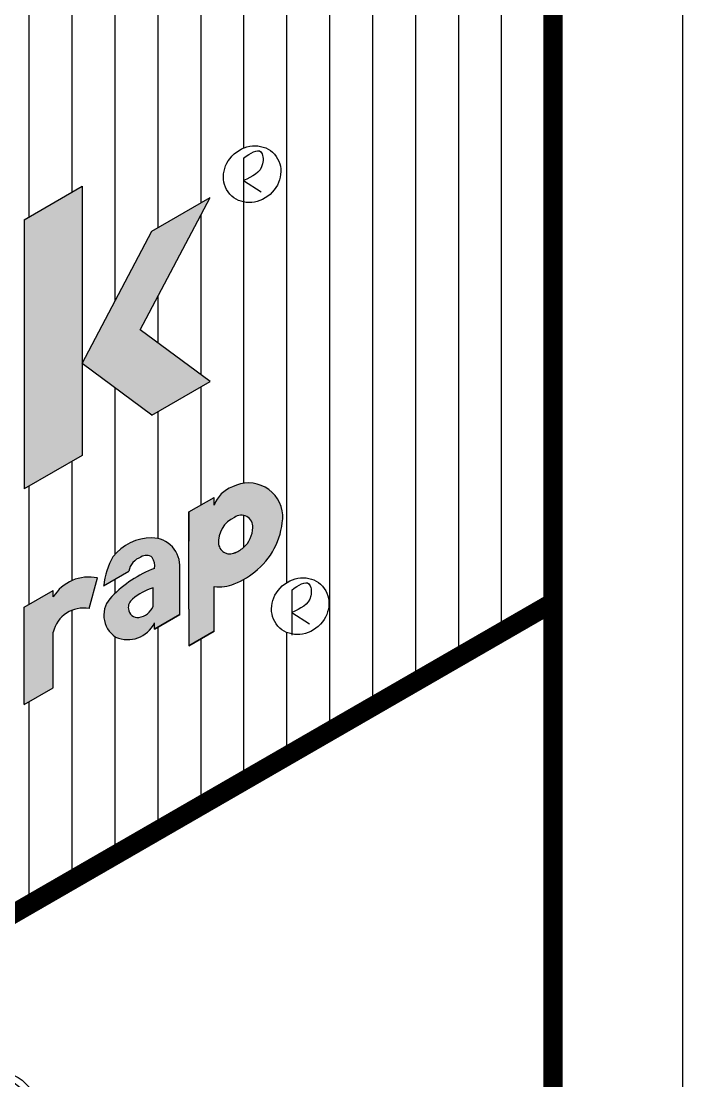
# Model space of a CAD drawing. Extents: x 0 to 51, y 0 to 66.
# Drawn here: x 21.363 to 24.444, y 52.755 to 57.686 of the extents above; entities that cross this region are included whole.
import ezdxf

# ---------------------------------------------------------------- set-up
doc = ezdxf.new("R2010")
doc.units = 0
doc.header["$LTSCALE"] = 1.5
doc.header["$MEASUREMENT"] = 0
doc.linetypes.add('DASHED', pattern=[0.75, 0.5, -0.25])
for name, color, linetype in [('DUPONTLOGO', 242, 'CONTINUOUS'), ('STRUCTURE', 252, 'CONTINUOUS'), ('TEXT', 7, 'CONTINUOUS'), ('TYVEK', 160, 'DASHED')]:
    doc.layers.add(name, color=color, linetype=linetype)

msp = doc.modelspace()

# ---------------------------------------------------------------- hatches: boundary and pattern name
at = {"layer": 'DUPONTLOGO'}
h = msp.add_hatch(color=182, dxfattribs=at)
h.paths.add_polyline_path([(22.24214883322873, 56.86510023855422), (21.97151589454631, 56.70885023855426), (21.64675636812706, 56.09351902220362), (21.97151589454631, 55.85318780585266), (22.2421488332289, 56.00943780585264), (21.91738930680984, 56.24976902220357)])
h.paths.add_polyline_path([(21.64675636812714, 56.5213502385546), (21.64675636812731, 56.91866506404656), (21.37612342944445, 56.76241506404655), (21.37612342944428, 55.50943780585256), (21.64675636812697, 55.6656878058527)])
h = msp.add_hatch(color=182, dxfattribs=at)
h.paths.add_polyline_path([(22.14394497009266, 54.94941271216774), (22.14394497009266, 54.77952871216779), (22.26164405784988, 54.8474823121678), (22.26164405784988, 55.0561597268358, 0.1510529132693857), (22.35468587997283, 55.06777576877822, 0.08923826883145888), (22.46356999799053, 55.13394830806432, 0.2127480191166086), (22.58126908574772, 55.38843696116406, 0.5384264693989396), (22.34625329967511, 55.51923948071125, 0.2200211352466317), (22.26164405784988, 55.43454828166374), (22.26164405784988, 55.47039031216768), (22.14394497009266, 55.40243671216767), (22.14394497009266, 55.26652951216768)])
h.paths.add_polyline_path([(22.28162561013059, 55.25202789176198, -0.3108884899091896), (22.3554276887623, 55.37730571034315, -0.6341536017397044), (22.44116144752155, 55.32958895121257, -0.2127480191125775), (22.39822482030939, 55.23675149056297, -0.1005835782634751), (22.35295021180963, 55.21061218315755, -0.466116901835484)], flags=16)
h = msp.add_hatch(color=182, dxfattribs=at)
h.paths.add_polyline_path([(21.79023531882035, 55.19379933206056, 0.1102468081658543), (21.7474068919179, 55.05986462954199), (21.86374034054023, 55.12702977741985, -0.269000115708438), (21.92060563521576, 55.19203818094522, -0.35318688436833), (21.97336925793601, 55.19032406238931, -0.1905419740582252), (21.98330718386873, 55.13980844304926, 0.1143185812800171), (21.77732693108612, 55.00090530021167, 0.4546119229539555), (21.80263961055027, 54.82021608059792, 0.4058134010112067), (21.98330718386873, 54.88632241107057), (21.98330718386873, 54.85666844304917), (22.10100627162595, 54.92462204304918), (22.10100627162595, 55.16083223272226, 0.379186610570399), (21.97636053539739, 55.28170516438954, 0.2442004430970248)])
h.paths.add_polyline_path([(21.97701423010099, 55.04930858689977, -0.0009435784860128665), (21.97701423010099, 54.9640343186871, -0.2711281288692511), (21.91061211631816, 54.91197558344024, -0.4382804466287078), (21.86243550226845, 54.95117345693467, -0.3038765555789979), (21.88162204527023, 54.99633862314867, -0.1081086455131748)], flags=16)
msp.add_hatch(color=182, dxfattribs=at).paths.add_polyline_path([(21.37597584527393, 54.50602553122425), (21.51188304527395, 54.58449158972907), (21.51188304527395, 54.84253821743668, -0.4035437564934867), (21.68007368491146, 54.95277461070319), (21.71824713704291, 55.09525642638552, 0.3188248953897637), (21.51188304527395, 55.00669867978523), (21.51188304527395, 55.03751558972915), (21.37597584527393, 54.9590495312243)])
at = {"layer": 'STRUCTURE', "linetype": 'CONTINUOUS'}
h = msp.add_hatch(dxfattribs=at)
h.set_pattern_fill('AR-SAND', color=256, scale=0.25, style=0)
h.set_pattern_definition([(37.50000000000001, (103.7793504065138, 3.500000000000014), (-0.01574833952740204, 0.4817059422532897), [0, -0.38, 0, -0.425, 0, -0.40625]), (7.499999999999999, (103.7793504065138, 3.500000000000014), (0.4424441763169318, 0.7055365163074351), [0, -0.205, 0, -0.3425, 0, -0.13125]), (327.5, (103.4718504065138, 3.500000000000014), (0.7785354654378738, 0.001414763384241124), [0, -0.125, 0, -0.45, 0, -0.5875]), (317.5, (103.4718504065138, 3.500000000000014), (0.7515316511430733, 0.2194188912335623), [0, -0.0625, 0, -0.295, 0, -0.3375])])
h.paths.add_polyline_path([(14.47757610358921, 51.54904427125452, -0.02073115222964427), (14.72348288612952, 53.01589328487336, -0.04506024657635373), (15.05331889485797, 54.091243832628, -0.06032015627787331), (15.52267200237836, 54.93395481086281, -0.02256722528568555), (16.72655473108049, 56.45062287961952), (16.45592179239788, 56.60687287961952, 0.02256722528565227), (15.25203906369742, 55.09020481086514, 0.06032015627807897), (14.78268595617516, 54.24749383262763, 0.04506024657631969), (14.45284994744699, 53.1721432848738, 0.02073115222964958), (14.20694316490657, 51.70529427125459, -0.04479910819462923), (14.00939255172474, 50.79708494693288, -0.0209138494887252), (13.81297584843885, 50.25145680140049, -0.05565526587534104), (13.48405104744779, 49.64729452677008, -0.01612494577826756), (12.87029473836022, 48.82638948952726, -0.03370422444087456), (12.36282451923945, 48.27243360529557), (11.33777388602156, 47.29468864628181), (10.8468198664035, 47.02679466678979), (11.11745280508615, 46.87054466678978), (11.60840682470408, 47.13843864628179), (12.63345745792208, 48.11618360529557, 0.03370422444086479), (13.14092767704273, 48.67013948952708, 0.01612494577826873), (13.75468398613035, 49.49104452676995, 0.05565526587535749), (14.08360878712148, 50.09520680140056, 0.02091384948871565), (14.2800254904073, 50.64083494693269, 0.04479910819463601)])
h.paths.add_polyline_path([(23.83910543946423, 60.55705594572972), (23.55390397777052, 60.71304441296461), (16.45592179239788, 56.60687287961952), (16.72655473108048, 56.45062287961952)])
at = {"layer": 'TYVEK', "linetype": 'CONTINUOUS'}
h = msp.add_hatch(dxfattribs=at)
h.set_pattern_fill('_USER', color=23, scale=0.2, angle=90, style=0, pattern_type=0)
h.set_pattern_definition([(90, (42.79999999999998, 3.500000000000014), (-0.2, 1.224606353822377e-17), [])])
h.paths.add_polyline_path([(15.28244877896424, 51.53622390892712, -0.2669366406480506), (11.19627177796821, 46.22164642973721), (11.19627177796822, 36.92071968723344), (15.97944341084719, 39.6822851170563), (15.97944341084719, 43.45547971532748), (15.27794305459883, 43.05046829581088), (15.27794305459883, 43.11654015095466), (13.97762064546364, 42.3657986580071), (13.97762064546363, 42.29972680286338), (12.88263237627201, 41.6675350308861), (12.88263237627202, 41.73360688602986), (12.53057395804197, 41.53034586349426), (12.53057395804197, 42.79472940744879), (12.88263237627201, 42.9979904299844), (12.88263237627202, 44.49562602721156), (12.53057395804197, 44.29236500467597), (12.53057395804197, 45.55674854863052), (16.72498974202049, 47.97839563060373), (16.72498974202049, 47.61305699473584, 0.1290037693331235), (17.70736681524918, 49.68366510849619, -0.1847270097084909), (19.00927133309564, 52.19696834358501), (23.83910543946422, 54.98099059666893), (23.83910543946422, 54.98209827977406), (23.83910543946422, 60.19931351734166), (19.68871682328808, 57.80308553255076, 0.01524367616600851), (18.93316639457735, 57.36528354336131, 0.2219802846438512)])
h.paths.add_polyline_path([(18.18169958880292, 52.86872959777762), (18.3073915425382, 52.94129788110168, 0.3993521555092932), (18.38587155700055, 52.90906510018282, 0.4628738758270098), (18.46049146952883, 53.01907068438528, 0.3831592690512586), (18.33039337205946, 53.03561536995712, -0.3469283405921685), (18.17042159481735, 53.14839408117781, -0.347709804075195), (18.32541168243228, 53.39810455212717, -0.3833598428823153), (18.59835388284418, 53.34104615900976), (18.47694654555352, 53.27095160014336, 0.3053987772463052), (18.35092852116279, 53.29191674135619, 2.302274759758288e-05), (18.35091894208503, 53.29191237141945, 0.4995739648536585), (18.30421266689765, 53.19139160105583, 0.3169971070562109), (18.37163869641156, 53.16414868686372, -0.3848399220598366), (18.60360494619653, 53.08433568824922, -0.3513303134366533), (18.47133591670912, 52.81769851238387, -0.08200931940635665), (18.4055512318172, 52.78542374621653, -0.4325825023771808)], flags=16)
h.paths.add_polyline_path([(18.16590792846245, 53.65601902220467), (18.16590792846244, 54.65601902220461), (17.84114840204331, 54.46851902220466), (17.8411484020433, 54.71851902220467), (18.81542698130084, 55.28101902220467), (18.81542698130085, 55.03101902220465), (18.4906674548817, 54.84351902220464), (18.49066745488159, 53.84351902220467)], flags=16)
h.paths.add_polyline_path([(18.61949231451612, 53.2229793815717), (18.61949231451612, 53.35888658157171), (18.72029734734363, 53.41708639441036), (18.72029734734364, 53.62053647730975), (18.85620454734362, 53.69900253581454), (18.85620454734363, 53.49555245291513), (18.95700958017116, 53.55375226575378), (18.95700958017116, 53.41784506575375), (18.85620454734365, 53.35964525291514), (18.85620454734365, 53.21127153666524, 0.4361565547312338), (18.89480957169496, 53.18781828442659), (18.95700958017116, 53.22372947606392), (18.95700958017116, 53.10331852777988), (18.87792833769457, 53.05766095114822, -0.6348811617643291), (18.72029734734363, 53.15973020226102), (18.72029734734363, 53.28117919441034)], flags=16)
h.paths.add_polyline_path([(18.92368015677393, 53.69918145490733), (19.0458489404226, 54.16405320233123), (18.70717380582771, 54.82418145490721), (18.96943333224684, 54.97559706308273), (19.16099717132372, 54.6022106244891), (19.31093968319304, 55.17276584673159), (19.57319920961216, 55.32418145490722), (19.18593968319302, 53.85059706308287)], flags=16)
edge = h.paths.add_edge_path(flags=16)
edge.add_spline(control_points=[(16.81274323504925, 54.93726902220469), (16.81716020350908, 54.90921753186406), (16.84108215407916, 54.75729288683891), (17.10860473935416, 54.76475049034376), (17.2715220309825, 54.81184856163516), (17.31040332554056, 54.82572879090926)], knot_values=[0, 0, 0, 0, 0.08117017326887306, 0.4396112153314705, 0.5621201664027327, 0.5621201664027327, 0.5621201664027327, 0.5621201664027327], degree=3, periodic=0)
edge.add_line((17.31040332554055, 54.82572879090927), (17.29989939207946, 54.85515729086888))
edge.add_spline(control_points=[(16.84399691099838, 54.93970707741197), (16.85064657092337, 54.8980435408515), (16.85790170204004, 54.86791662704464), (16.89593866777881, 54.82913649733652), (16.92758689219841, 54.81570522772498), (17.04938802683841, 54.79644409678649), (17.15808492652425, 54.81300474979733), (17.26173289979909, 54.842214813521), (17.28111517839363, 54.84845262962426), (17.29989939207946, 54.85515729086887)], knot_values=[0.001174582396085617, 0.001174582396085617, 0.001174582396085617, 0.001174582396085617, 0.06209760817134347, 0.06209760817134347, 0.1241952163426869, 0.1241952163426869, 0.2504807632611225, 0.2504807632611225, 0.2810519083259725, 0.2810519083259725, 0.2810519083259725, 0.2810519083259725], degree=3, periodic=0)
edge.add_spline(control_points=[(17.29989939207946, 54.85515729086887), (17.35871039747084, 54.87614874013574), (17.41165894831365, 54.90171637901431), (17.58105532322347, 54.9890074079559), (17.70366845119074, 55.0552821849047), (17.82638280199311, 55.12106516440038)], knot_values=[0.2810519083259725, 0.2810519083259725, 0.2810519083259725, 0.2810519083259725, 0.3767663101795581, 0.3767663101795581, 0.5821236414411975, 0.5821236414411975, 0.5821236414411975, 0.5821236414411975], degree=3, periodic=0)
edge.add_line((17.82638280199313, 55.1210651644004), (17.84114834552125, 55.09351899190925))
edge.add_spline(control_points=[(17.84114840204333, 55.09351902220467), (17.73097692417251, 55.03446392994402), (17.55106902571816, 54.93802810329475), (17.38447812810042, 54.8521727469208), (17.31040332554056, 54.82572879090926)], knot_values=[0.5621201664027327, 0.5621201664027327, 0.5621201664027327, 0.5621201664027327, 0.9308490263281911, 1.164247282882417, 1.164247282882417, 1.164247282882417, 1.164247282882417], degree=3, periodic=0)
h.paths.add_polyline_path([(16.9973984020433, 54.8378617463157), (16.99739840204331, 55.26849674793116), (17.13894519014633, 55.38860484540696, -0.6390099729073767), (17.21614840204364, 55.35286320039564), (17.21614840204319, 54.9040031781649, -0.3823525855096294), (17.1744188763916, 54.8574114437185)], flags=16)
h.paths.add_polyline_path([(17.02864840204331, 54.87275290979569), (17.02864840204319, 55.25402939120916), (17.15916399807787, 55.36477708206608, -0.6390099729074262), (17.18489840204364, 55.35286320039564), (17.18489840204306, 54.89000876808231)], flags=0)
edge = h.paths.add_edge_path(flags=16)
edge.add_spline(control_points=[(16.81274323504925, 54.93726902220469), (16.81282758470478, 55.00208006528858), (16.81308360584043, 55.19879689537104), (17.09990930062855, 55.4458396400008), (17.43549411708172, 55.70410810604171), (17.69972389065576, 55.86551184472196), (17.83296675322975, 55.9469027337236)], knot_values=[0, 0, 0, 0, 0.188808860317685, 0.5730795050637295, 1.030526813528331, 1.49585261128351, 1.49585261128351, 1.49585261128351, 1.49585261128351], degree=3, periodic=0)
edge.add_spline(control_points=[(17.83296675322975, 55.9469027337236), (17.94267155601425, 56.01220252696882), (18.11617365821058, 56.11547650507613), (18.38256824072445, 56.20408977210363), (18.59367937397501, 56.22411148387046), (18.78125276686862, 56.2182445318379), (18.84894165084624, 56.14658886426857), (18.86955356903741, 56.12476902220469)], knot_values=[0, 0, 0, 0, 0.3825603709704853, 0.6050330240397936, 0.830449910078948, 1.031699540918293, 1.119813565634334, 1.119813565634334, 1.119813565634334, 1.119813565634334], degree=3, periodic=0)
edge.add_spline(control_points=[(18.86955356903741, 56.12476902220469), (18.8824807674873, 56.07726437144314), (18.91289003703422, 55.96551690076426), (18.81812493672641, 55.80953802304752), (18.67667308544151, 55.65415230129383), (18.4712176862988, 55.46328698933905), (18.17443134454754, 55.27910678733457), (17.95162065836341, 55.1550352192391), (17.84114840204333, 55.09351902220467)], knot_values=[0, 0, 0, 0, 0.142813455808722, 0.3359469485555571, 0.5033941970596212, 0.7833770798790906, 1.169237400013739, 1.54868778258763, 1.54868778258763, 1.54868778258763, 1.54868778258763], degree=3, periodic=0)
edge.add_line((17.84114840204331, 55.09351902220467), (17.82638285802371, 55.12106519551395))
edge.add_spline(control_points=[(17.82638280199293, 55.12106516440038), (18.04059567811049, 55.24033880544924), (18.25902544236465, 55.35444840788078), (18.5382265734134, 55.56729492700701), (18.61982029043935, 55.64308348289775), (18.74154747000279, 55.77136227827576), (18.78775122161019, 55.8242334030117), (18.85096707196448, 55.93051276699698), (18.86536389806548, 55.9761788212079), (18.85618586209216, 56.05312768108827), (18.8491760268474, 56.08046062619034), (18.8414563460266, 56.10898981155459)], knot_values=[0.0002505584379334802, 0.0002505584379334802, 0.0002505584379334802, 0.0002505584379334802, 0.3681301305683303, 0.3681301305683303, 0.5353339496185356, 0.5353339496185356, 0.6400473331687101, 0.6400473331687101, 0.7273425474151587, 0.7273425474151587, 0.7705355621334626, 0.7705355621334626, 0.7705355621334626, 0.7705355621334626], degree=3, periodic=0)
edge.add_spline(control_points=[(18.8414563460266, 56.10898981155468), (18.8220521670471, 56.1294010363785), (18.80393532929196, 56.14744906629817), (18.72222050823297, 56.19755509653503), (18.61858734225174, 56.19168873048005), (18.43864046915638, 56.17766230171731), (18.3531213157286, 56.16023154928895), (18.1208960884907, 56.08105951782609), (17.98536226384209, 56.0012463845798), (17.8489505001136, 55.92004975743509)], knot_values=[0, 0, 0, 0, 0.04202121453356389, 0.04202121453356389, 0.1801113886157754, 0.1801113886157754, 0.3182015626979868, 0.3182015626979868, 0.5560477353908875, 0.5560477353908875, 0.5560477353908875, 0.5560477353908875], degree=3, periodic=0)
edge.add_spline(control_points=[(16.84399691100492, 54.93970707737223), (16.8441291217658, 55.01759292418039), (16.84583204278309, 55.08892383380081), (16.89950946743261, 55.21122958654378), (16.94875979349385, 55.26739546563569), (17.09088848412006, 55.39798165038847), (17.18425385686874, 55.46986442570464), (17.36096549641846, 55.60466580316226), (17.44987798146579, 55.66765670140636), (17.64261964207813, 55.79400445244717), (17.74579829332654, 55.85703722900182), (17.8489505001136, 55.92004975743509)], knot_values=[0.001204580648238207, 0.001204580648238207, 0.001204580648238207, 0.001204580648238207, 0.1148556554967574, 0.1148556554967574, 0.2297113109935148, 0.2297113109935148, 0.3984913275604529, 0.3984913275604529, 0.5672713441273911, 0.5672713441273911, 0.7479263056417517, 0.7479263056417517, 0.7479263056417517, 0.7479263056417517], degree=3, periodic=0)
edge.add_spline(control_points=[(17.8489505001136, 55.92004975743509), (17.98536226384209, 56.0012463845798), (18.1208960884907, 56.08105951782609), (18.3531213157286, 56.16023154928895), (18.43864046915638, 56.17766230171731), (18.61858734225174, 56.19168873048005), (18.72222050823297, 56.19755509653503), (18.80393532929196, 56.14744906629817), (18.8220521670471, 56.1294010363785), (18.8414563460266, 56.10898981155468)], knot_values=[0, 0, 0, 0, 0.2378461726929006, 0.2378461726929006, 0.3759363467751121, 0.3759363467751121, 0.5140265208573236, 0.5140265208573236, 0.5560477353908875, 0.5560477353908875, 0.5560477353908875, 0.5560477353908875], degree=3, periodic=0)
edge.add_line((18.84145634602666, 56.10898981155462), (18.86955356903738, 56.12476902220472))
edge.add_spline(control_points=[(18.86955356903741, 56.12476902220469), (18.84894165084624, 56.14658886426857), (18.78125276686862, 56.2182445318379), (18.59367937397501, 56.22411148387046), (18.38256824072445, 56.20408977210363), (18.11617365821058, 56.11547650507613), (17.94267155601425, 56.01220252696882), (17.83296675322975, 55.9469027337236)], knot_values=[0, 0, 0, 0, 0.0881140247160408, 0.2893636555553862, 0.5147805415945406, 0.7372531946638489, 1.119813565634334, 1.119813565634334, 1.119813565634334, 1.119813565634334], degree=3, periodic=0)
h.paths.add_polyline_path([(19.39794336979421, 53.63032525368968, -0.2576403943727378), (19.55297872100489, 53.91911130825404, -0.4351274600594111), (19.82572011840961, 53.88783494491321), (19.68655521120149, 53.80748804827489, 0.3602356893497598), (19.56555752285257, 53.79345020376842, 0.3084390351175669), (19.53495858111062, 53.66138616317053, 0.3993521555107764), (19.6134385955731, 53.62915338225138, 0.3480232729077876), (19.71477559283512, 53.74750033473525), (19.85384449399484, 53.8277918022557, -0.2914129419645201), (19.6989029552816, 53.53778679445239, -0.08200931940624141), (19.63311827038977, 53.5055120282851, -0.5131396402506218)], flags=16)
h.paths.add_polyline_path([(17.62239840204318, 55.04710784299527), (17.62239840228648, 55.74282629532033), (17.7695456642694, 55.83419800121648, -0.58809555905631), (17.84114840200704, 55.79437583888215), (17.84114840183287, 55.38871630593509, -0.2758007751185076), (17.81651386736945, 55.34745340109244), (17.65364840214119, 55.25966986334708), (17.65364840205103, 55.06395141109848)], flags=16)
h.paths.add_polyline_path([(17.65364840215744, 55.29517012090895), (17.65364840235515, 55.72544647705386), (17.78603082276112, 55.80764989300702, -0.5880955590573183), (17.80989840200704, 55.7943758388956), (17.80989840182875, 55.37938796122627)], flags=0)
h.paths.add_polyline_path([(17.90364840204342, 55.27973012455995), (17.90364840204319, 55.88848121889536, -0.2733997692991404), (17.92791532557295, 55.92954386010751), (18.052915325573, 55.99836577402631, -0.5705986825334414), (18.12239840204319, 55.95730313281417), (18.1223984020433, 55.35006863105981, -0.2709125763483423), (18.09851085375266, 55.30921715998581), (17.97351085375277, 55.23887865348595, -0.5736723652121252)], flags=16)
h.paths.add_polyline_path([(17.95818588594642, 55.26611296753531, -0.5736723652121531), (17.9348984020433, 55.27973012455998), (17.93489840204342, 55.89771517630685), (18.06798737655316, 55.97099067988493, -0.5705986825351363), (18.0911484020433, 55.95730313281426), (18.0911484020433, 55.34093204595711)], flags=0)
h.paths.add_polyline_path([(19.86364803239633, 53.88963372159146, -0.2576403943727814), (20.01868338360706, 54.17841977615584, -0.4351274600593037), (20.29142478101173, 54.14714341281498), (20.15225987380362, 54.06679651617667, 0.3602356893496513), (20.03126218545472, 54.0527586716702, 0.3084390351175845), (20.00066324371274, 53.92069463107231, 0.399352155510982), (20.07914325817525, 53.88846185015314, 0.3480232729078493), (20.18048025543727, 54.00680880263704), (20.33345680702485, 54.0951298558758, -0.1028428954583946), (20.31123484159803, 54.15802465916605, -0.2576403943726044), (20.46627019280877, 54.44681071373021, -0.535021084852147), (20.76658803141316, 54.36179058631144, -0.2970257038306059), (20.61219442708546, 54.06548619992854, -0.08200931940611521), (20.54640974219373, 54.03321143376129, -0.3897296338739039), (20.33345680702485, 54.0951298558758), (20.3195491565958, 54.08710027015679, -0.2914129419631868), (20.16460761788384, 53.79709526235423, -0.08200931940649726), (20.09882293299181, 53.76482049618684, -0.5131396402504492)], flags=16)
h.paths.add_polyline_path([(18.18489840204331, 55.35973469900564), (18.1848984020433, 56.06543329630806), (18.21614840204341, 56.07547685245911), (18.37239840204353, 55.61294396587987), (18.37239840204353, 56.12569463321422), (18.40364840204331, 56.13573818936517), (18.40364840204331, 55.50437463560582), (18.3723984020433, 55.48371178752009), (18.21614840204353, 55.9684797115095), (18.21614840204307, 55.38039754709121)], flags=16)
h.paths.add_polyline_path([(18.56123978480656, 55.64139231731712), (18.56123978480656, 56.11923668883587), (18.46614840204331, 56.11515119722298), (18.4661484020433, 56.14643002599013), (18.6848984020433, 56.15582836750493), (18.68489840204318, 56.12454953873777), (18.59248978480656, 56.12057930905227), (18.59248978480656, 55.67065728401722)], flags=16)
h.paths.add_polyline_path([(19.89795873603131, 54.65601902220465), (19.62732579734867, 55.35543145490725), (19.88958532376782, 55.50684706308275), (20.06033849924094, 55.06555970748369), (20.23109167471395, 55.70401584673161), (20.49335120113309, 55.85543145490724), (20.22271826245045, 54.84351902220465)], flags=16)
h.paths.add_polyline_path([(20.44825005291444, 54.1890855686467, -0.02640882966203067), (20.44427993266079, 54.20115155405674, 0.05170444221424401)], flags=0)
edge = h.paths.add_edge_path(flags=16)
edge.add_ellipse((19.05601408050345, 55.79198247936978), major_axis=(0.1041545791608831, 0.09263469999524446), ratio=0.9031737347499265, start_angle=-3.467448550509289e-11, end_angle=213.8665434005323, ccw=False)
edge.add_ellipse((19.05601408050345, 55.79198247936978), major_axis=(0.1041545791608831, 0.09263469999524446), ratio=0.9031737347499265, start_angle=213.8665434005323, end_angle=359.99999999996527, ccw=False)
edge = h.paths.add_edge_path(flags=16)
edge.add_spline(control_points=[(19.01615390756498, 55.86708440867067), (19.04847584612173, 55.88900395589726), (19.10234761817832, 55.92553780579927), (19.11515492567268, 55.8063723365568), (19.05605282952113, 55.78007314888565), (19.01615390756498, 55.76231896917415)], knot_values=[0, 0, 0, 0, 0.2131037953859143, 0.3551853509425856, 0.6503918016511808, 0.6503918016511808, 0.6503918016511808, 0.6503918016511808], degree=3, periodic=0)
edge.add_line((19.01615390756498, 55.76231896917416), (19.01615390756498, 55.86708440867068))
h.paths.add_polyline_path([(20.83269763247197, 54.19236370881826), (20.78365634590646, 54.81793352969152), (20.91956354590647, 54.89639958819643), (20.93862681145344, 54.41045406582786), (21.00772892142088, 54.94730189148284), (21.12542800917811, 55.0152554914829), (21.19453011914553, 54.55819990941041), (21.21359338469253, 55.06615779476935), (21.34950058469252, 55.14462385327421), (21.30045929812701, 54.46242603240073), (21.13371892380428, 54.36615843240072), (21.0665784652995, 54.67585156329778), (20.99943800679469, 54.28863130881822)], flags=16)
edge = h.paths.add_edge_path(flags=16)
edge.add_spline(control_points=[(21.26510250594598, 55.72713047850671), (21.25909160346949, 55.64764793582226), (21.24285719475446, 55.43297932512769), (20.9770320614292, 55.20656142789677), (20.6206098535786, 55.19761020982912), (20.55454379717324, 55.3487593196499), (20.53294672555091, 55.39817014160694)], knot_values=[0, 0, 0, 0, 0.2331751422885631, 0.6297657592854154, 0.9450620448586093, 1.098190714087239, 1.098190714087239, 1.098190714087239, 1.098190714087239], degree=3, periodic=0)
edge.add_spline(control_points=[(20.532946725551, 55.39817014160694), (20.51777105116815, 55.48374194842327), (20.49055077829651, 55.63723021345169), (20.55013437808958, 55.89139317501339), (20.75396672272805, 56.05004219611501), (20.97608564590325, 56.08547990762864), (21.22548882137427, 56.0704461706142), (21.25124584105096, 55.90817728520996), (21.26510250594617, 55.82088047850679)], knot_values=[0, 0, 0, 0, 0.2591187214942887, 0.464775543233523, 0.7517583366371648, 0.9596592354267609, 1.159852938350305, 1.392956665632412, 1.392956665632412, 1.392956665632412, 1.392956665632412], degree=3, periodic=0)
edge.add_line((21.26510250594617, 55.82088047850682), (20.74747786196676, 55.52202975096607))
edge.add_arc((20.86948604315914, 55.5539768555232), 0.1261214246964334, 194.6731326845643, 367.7023353972564)
edge.add_line((20.99446956726328, 55.57088047850671), (21.26510250594598, 55.72713047850674))
h.paths.add_polyline_path([(21.37597584527393, 54.50602553122425), (21.37597584527392, 54.9590495312243), (21.51188304527395, 55.03751558972913), (21.51188304527395, 55.00669867978523, -0.3188248953897588), (21.71824713704291, 55.09525642638552), (21.68007368491411, 54.95277461071305, 0.4035437565147288), (21.51188304527395, 54.84253821743668), (21.51188304527395, 54.58449158972906)], flags=16)
edge = h.paths.add_edge_path(flags=0)
edge.add_spline(control_points=[(20.70246938159278, 55.68354409270616), (20.68801436166646, 55.69732804234643), (20.68801436166646, 55.71762420617303), (20.689274646858, 55.78096644024937), (20.71211380158218, 55.82298907831843), (20.7724669158082, 55.87810982716617), (20.8567532247647, 55.91867002725864), (20.95977145445499, 55.93322973055182), (21.03144024280223, 55.92400235689509), (21.0336515482451, 55.87186947120496)], knot_values=[0.1693351350576057, 0.1693351350576057, 0.1693351350576057, 0.1693351350576057, 0.2360340609454792, 0.2360340609454792, 0.3507194281854419, 0.3507194281854419, 0.4654047954254047, 0.4654047954254047, 0.5437012250705168, 0.5437012250705168, 0.5437012250705168, 0.5437012250705168], degree=3, periodic=0)
edge.add_line((21.0336515482451, 55.87186947120496), (20.70246938159278, 55.68354409270616))
h.paths.add_polyline_path([(13.05583745702891, 46.30265921398444, -0.3537160203436858), (12.882632376272, 46.00265921398442, -0.5560120530370709), (12.69872038897154, 46.10412111198047, -0.3458248453515412), (12.882632376272, 46.40265921398441, -0.546252201092842)], flags=16)
h.paths.add_polyline_path([(12.91896908633871, 46.23457648619961, -0.3537160203435483), (12.87566781614951, 46.15957648619963, -0.5560120530374172), (12.82968981932436, 46.18494196069864, -0.3458248453516654), (12.87566781614952, 46.25957648619963, -0.5462522010926915)], flags=0)
h.paths.add_polyline_path([(21.78494935107128, 55.00892676656355, -0.1092296168432912), (21.9833071838687, 55.13980844304919, 0.1905419740584758), (21.97336925793602, 55.19032406238929, 0.353186884368694), (21.92060563521573, 55.1920381809452, 0.2690001157083149), (21.86374034054023, 55.12702977741985), (21.7474068919179, 55.05986462954198, -0.1102468081658307), (21.79023531882035, 55.19379933206054, -0.2386701257831889), (21.97169487941444, 55.28183273702051, -0.4337921550029443), (22.10100627162595, 55.14097780288132), (22.10100627162595, 54.92462204304917), (21.98330718386873, 54.85666844304917), (21.98330718386873, 54.88632241107057, -0.4058134010115785), (21.8026396105501, 54.82021608059802, -0.4824874664261117)], flags=16)
h.paths.add_polyline_path([(21.37612342944428, 55.50943780585268), (21.37612342944462, 56.76241506404651), (21.64675636812726, 56.91866506404653), (21.64675636812703, 56.09351902220363), (21.97151589454628, 56.70885023855426), (22.24214883322892, 56.86510023855426), (21.91738930680967, 56.24976902220356), (22.24214883322893, 56.00943780585266), (21.97151589454629, 55.85318780585266), (21.64675636812703, 56.09351902220362), (21.64675636812692, 55.66568780585266)], flags=16)
h.paths.add_polyline_path([(21.86243550226844, 54.95117345693466, -0.303876555579134), (21.88162204527023, 54.99633862314867, -0.1081086455131529), (21.97701423010097, 55.04930858689976, -0.0009435784860126167), (21.97701423010099, 54.96403431868712, -0.2711281288729691), (21.91061211631704, 54.91197558344007, -0.4382804466206374)], flags=0)
h.paths.add_polyline_path([(22.14394497009267, 54.77952871216769), (22.14394497009266, 54.9494127121677), (22.14394497009266, 55.08531991216771), (22.14394497009266, 55.40243671216768), (22.26164405784987, 55.47039031216767), (22.26164405784988, 55.43454828166372, -0.2200211352481369), (22.34625329967579, 55.51923948071161, -0.5384264693973675), (22.58126908574771, 55.38843696116405, -0.2127480191107527), (22.4635699979963, 55.13394830806941, -0.08923826883685025), (22.35468587997282, 55.0677757687782, -0.1510529132693667), (22.26164405784988, 55.0561597268358), (22.26164405784988, 54.84748231216781)], flags=16)
h.paths.add_polyline_path([(19.77926276566755, 57.21908087933581, -0.3458248453514478), (19.96317475296804, 57.51761898133964, -0.546252201092871), (20.13637983372491, 57.4176189813396, -0.3537160203436365), (19.96317475296802, 57.11761898133962, -0.5560120530374257)], flags=16)
h.paths.add_polyline_path([(19.91023219602041, 57.29990172805379, -0.3458248453517042), (19.9562101928455, 57.37453625355482, -0.5462522010929856), (19.99951146303474, 57.34953625355483, -0.3537160203436638), (19.9562101928455, 57.27453625355483, -0.5560120530364786)], flags=0)
h.paths.add_polyline_path([(22.2816256101306, 55.2520278917619, -0.3108884899090845), (22.35542768876219, 55.37730571034308, -0.6341536017401154), (22.44116144752154, 55.32958895121265, -0.2127480191120936), (22.39822482030962, 55.23675149056317, -0.1005835782639767), (22.35295021180967, 55.21061218315757, -0.4661169018352297)], flags=0)
edge = h.paths.add_edge_path(flags=16)
edge.add_ellipse((22.66226287167348, 54.96393465073847), major_axis=(0.1041545791609349, 0.09263469999518924), ratio=0.9031737347499496, start_angle=0, end_angle=360)
edge = h.paths.add_edge_path(flags=16)
edge.add_spline(control_points=[(22.62240269873502, 55.03903658003937), (22.65472463729176, 55.06095612726595), (22.70859640934835, 55.09748997716796), (22.72140371684271, 54.97832450792549), (22.66230162069116, 54.95202532025435), (22.62240269873502, 54.93427114054283)], knot_values=[0, 0, 0, 0, 0.08524151815436572, 0.1420741403770343, 0.2601567206604724, 0.2601567206604724, 0.2601567206604724, 0.2601567206604724], degree=3, periodic=0)
edge.add_line((22.62240269873502, 54.93427114054282), (22.62240269873501, 55.03903658003937))
edge = h.paths.add_edge_path(flags=16)
edge.add_ellipse((22.43812446648747, 56.97431560936379), major_axis=(0.1041545791609349, 0.09263469999518924), ratio=0.9031737347499496, start_angle=0, end_angle=360)
edge = h.paths.add_edge_path(flags=16)
edge.add_spline(control_points=[(22.398264293549, 57.04941753866468), (22.43058623210575, 57.07133708589127), (22.48445800416234, 57.10787093579329), (22.4972653116567, 56.9887054665508), (22.43816321550515, 56.96240627887966), (22.398264293549, 56.94465209916815)], knot_values=[0, 0, 0, 0, 0.08524151815436572, 0.1420741403770343, 0.2601567206604724, 0.2601567206604724, 0.2601567206604724, 0.2601567206604724], degree=3, periodic=0)
edge.add_line((22.39826429354901, 56.94465209916815), (22.398264293549, 57.04941753866468))
h.paths.add_polyline_path([(13.05583745702888, 39.2641246142679, -0.3537160203436491), (12.88263237627201, 38.96412461426788, -0.5560120530377476), (12.69872038897149, 39.06558651226411, -0.3458248453513964), (12.88263237627199, 39.36412461426789, -0.5462522010927069)], flags=16)
h.paths.add_polyline_path([(12.91896908633869, 39.19604188648307, -0.3537160203436265), (12.87566781614946, 39.12104188648307, -0.5560120530380175), (12.82968981932434, 39.14640736098215, -0.3458248453511975), (12.87566781614943, 39.22104188648305, -0.5462522010930381)], flags=0)

# ---------------------------------------------------------------- linework, layer by layer
at = {"layer": 'DUPONTLOGO', "color": 182}
for p, q in [((22.398264293549, 57.04941753866468), (22.398264293549, 56.83988665967162)), ((21.37612342944462, 56.76241506404652), (21.64675636812726, 56.91866506404652)), ((21.64675636812726, 56.91866506404652), (21.64675636812692, 55.66568780585267)), ((22.398264293549, 56.94465209916815), (22.48086737000369, 56.89141334901514)), ((21.91738930680967, 56.24976902220357), (22.24214883322881, 56.86510023855404)), ((21.97151589454629, 56.70885023855426), (22.24214883322892, 56.86510023855426)), ((21.37612342944462, 56.76241506404652), (21.37612342944428, 55.50943780585267)), ((21.64675636812703, 56.09351902220362), (21.97151589454629, 56.70885023855426)), ((21.64675636812714, 56.52135023855459), (21.64675636812692, 55.66568780585267)), ((22.24214883322892, 56.00943780585267), (21.91738930680967, 56.24976902220357)), ((21.97151589454629, 55.85318780585267), (21.64675636812703, 56.09351902220362)), ((21.97151589454629, 55.85318780585267), (22.24214883322892, 56.00943780585267)), ((21.64675636812692, 55.66568780585267), (21.37612342944428, 55.50943780585267)), ((22.14394497009266, 55.40243671216768), (22.26164405784988, 55.47039031216768)), ((22.26164405784988, 55.43454828166372), (22.26164405784988, 55.47039031216768)), ((22.14394497009266, 54.94941271216774), (22.14394497009266, 55.40243671216764)), ((22.14394497009266, 55.40243671216768), (22.14394497009266, 55.26652951216768)), ((22.10100627162595, 54.92462204304917), (22.10100627162595, 55.16083223272248)), ((21.68007368491411, 54.95277461071305), (21.71824713704291, 55.09525642638552)), ((21.74604125278302, 55.05907617741984), (21.86374034054023, 55.12702977741985)), ((21.74604125278302, 55.05907617741984), (21.86374034054023, 55.12702977741985)), ((22.14394497009266, 54.9494127121677), (22.14394497009266, 55.08531991216771)), ((21.37597584527393, 54.9590495312243), (21.51188304527395, 55.03751558972914)), ((21.51188304527395, 55.00669867978523), (21.51188304527395, 55.03751558972911)), ((22.26164405784988, 54.8474823121677), (22.26164405784988, 55.0561597268358)), ((22.62240269873502, 55.03903658003935), (22.62240269873502, 54.82950570104629)), ((21.37597584527393, 54.50602553122435), (21.37597584527393, 54.95904953122425)), ((21.37597584527393, 54.50602553122431), (21.37597584527393, 54.95904953122425)), ((22.14394497009266, 54.9494127121677), (22.14394497009266, 54.7795287121677)), ((22.62240269873502, 54.93427114054282), (22.7050057751897, 54.88103239038981)), ((22.10100627162595, 54.92462204304927), (21.98330718386873, 54.85666844304926)), ((21.98330718386873, 54.85666844304926), (22.10100627162595, 54.92462204304927)), ((22.10100627162595, 54.92462204304917), (21.98330718386873, 54.85666844304917)), ((21.98330718386873, 54.85666844304926), (21.98330718386873, 54.88632241107057)), ((21.51188304527395, 54.58449158972917), (21.51188304527395, 54.84253821743668)), ((22.14394497009266, 54.7795287121677), (22.26164405784988, 54.8474823121677)), ((22.14394497009266, 54.7795287121677), (22.26164405784988, 54.8474823121677)), ((22.26164405784988, 54.8474823121678), (22.14394497009266, 54.77952871216779)), ((21.37597584527393, 54.50602553122425), (21.51188304527395, 54.58449158972907))]:
    msp.add_line(p, q, dxfattribs=at)
for centre, radius, start, end in [((22.4206343807102, 55.37635132192106), 0.16108870580646, 4.302644154221195, 117.4994364248621), ((22.39552096941875, 55.3854102067119), 0.1426098799564579, 110.2105893492982, 159.8448836613188), ((22.40953155472963, 55.26105514615908), 0.1282241084419046, 114.9576143071205, 184.037086366498), ((22.38704830751865, 55.33324092504567), 0.05423623174455069, 356.1390915240988, 125.6629890549765), ((22.23690565078689, 55.39324066156188), 0.3443969379589824, 311.1588234981753, 359.2008039163069), ((22.31553766644782, 55.33134134111739), 0.1256360029674368, 311.1588234981753, 359.2008039163069), ((21.96792478885615, 55.05856967804019), 0.2232948881816793, 89.03257730858849, 142.7272383383493), ((21.9704495061238, 55.15090501780175), 0.1309336420270183, 355.6517372763952, 89.45502386983706), ((22.33467492587326, 55.26126331150103), 0.05384721792741849, 189.8757153247518, 302.2048918752513), ((22.31127568949285, 55.33507318799862), 0.1312528382031388, 288.512606525581, 311.4873934744795), ((22.06884523827034, 55.03089297915865), 0.3227413314586834, 149.6846935596064, 174.84977403775), ((21.94821787677358, 55.1105094077538), 0.08607773662187951, 108.710260796148, 168.9349214221527), ((21.94592547499519, 55.15849174459363), 0.04202924789176032, 49.23419585552109, 127.0444057602405), ((21.91446569729538, 55.15250062614606), 0.07000172701720124, 349.5537856372033, 32.70552557598443), ((22.18011052175478, 54.62579145508941), 0.550404412876884, 110.9505047187991, 135.8852361100954), ((22.22522259992328, 55.40347050498683), 0.3597939643731721, 291.0895202086271, 311.4873934744556), ((21.67744722753363, 54.90560988724152), 0.1939856758249363, 77.85863984934686, 148.5929450614015), ((22.050378942192, 54.80480845414549), 0.2552698491734899, 106.7023985631963, 131.3832206846836), ((-0.616281810875507, 55.0066714527877), 22.59333627245894, 359.8918739023283, 0.1081260977005304), ((22.28937850748238, 55.21244297949565), 0.1587250917730715, 259.9369019300024, 294.2959277864195), ((21.86881194308302, 54.921603767119), 0.12107122106811, 133.8419601151371, 236.8688669144573), ((21.90575510984894, 54.9594288084221), 0.04409919760165715, 123.1782117250908, 190.7894000886545), ((21.65314977695294, 54.81042844837887), 0.144870033989846, 79.28938233873889, 167.1943094208356), ((21.90458779322299, 54.95377627513992), 0.04223257386575714, 183.5334116264872, 278.2010089848225), ((21.89933985191021, 54.99473169494662), 0.0835202845813053, 277.7565608412225, 338.4357734539291), ((21.85895552023237, 54.94623957468123), 0.1380340637099442, 245.92164427428, 334.2735380842101)]:
    msp.add_arc(centre, radius, start, end, dxfattribs=at)
for centre in [(22.43812446648747, 56.97431560936379), (22.66226287167348, 54.96393465073847)]:
    msp.add_ellipse(centre, major_axis=(0.1041545791609349, 0.09263469999518924), ratio=0.9031737347499493, dxfattribs=at)
for points in [[(22.398264293549, 57.04941753866468), (22.47835535635943, 57.07859866398839), (22.48710156445316, 57.02244306949696), (22.398264293549, 56.94465209916815)], [(22.62240269873502, 55.03903658003937), (22.70249376154544, 55.06821770536307), (22.71123996963917, 55.01206211087164), (22.62240269873502, 54.93427114054283)]]:
    msp.add_spline(points, degree=3, dxfattribs=at)
at = {"layer": 'DUPONTLOGO', "color": 242}
msp.add_spline([(20.37789496673675, 52.53322018702748), (20.71523822991556, 52.71364180498095), (20.92704193035759, 52.78170996084519), (21.15113066103831, 52.80614381632277), (21.34914579022832, 52.77020744860384), (21.41448178254439, 52.71108647550859)], degree=3, dxfattribs=at)
msp.add_open_spline([(20.39387871362058, 52.50636721073899), (20.53029047734907, 52.58756383788369), (20.66582430199767, 52.66737697112997), (20.89804952923558, 52.74654900259286), (20.98356868266336, 52.7639797550212), (21.16351555575874, 52.77800618378394), (21.26714872173997, 52.78387254983892), (21.34886354279895, 52.73376651960206), (21.3669803805541, 52.71571848968237), (21.38638455953358, 52.69530726485856)], degree=3, knots=[0, 0, 0, 0, 0.2378461726929006, 0.2378461726929006, 0.3759363467751121, 0.3759363467751121, 0.5140265208573236, 0.5140265208573236, 0.5560477353908875, 0.5560477353908875, 0.5560477353908875, 0.5560477353908875], dxfattribs=at)
at = {"layer": 'STRUCTURE'}
msp.add_line((23.83910543946421, 60.55705594572972), (23.83910543946399, 51.05164710020188), dxfattribs=at)
at = {"layer": 'TEXT'}
msp.add_line((24.44381672969586, 50.29492981025309), (24.44381672969586, 58.77320946792132), dxfattribs=at)
at = {"layer": 'TYVEK', "color": 23, "const_width": 0.09}
msp.add_lwpolyline([(23.83910543946421, 54.98209827977406), (23.83910543946421, 60.19931351734166), (19.68871682328808, 57.80308553255076, 0.01524367616600851), (18.93316639457735, 57.36528354336131, 0.2219802846438513), (15.28244877896424, 51.53622390892712, -0.2669366406480506), (11.19627177796821, 46.22164642973721), (11.19627177796821, 36.92071968723344), (15.9794434108472, 39.6822851170563)], format="xyb", dxfattribs=at)
at = {"layer": 'TYVEK', "const_width": 0.09}
msp.add_lwpolyline([(23.83910543946422, 54.98099059666892), (19.00927133309564, 52.19696834358501, 0.1847270097084867), (17.70736681524918, 49.68366510849626)], format="xyb", dxfattribs=at)
msp.add_lwpolyline([(23.83910543946422, 51.38675381127824), (23.83910543946422, 54.98209827977406)], dxfattribs=at)

doc.saveas('drawing.dxf')
